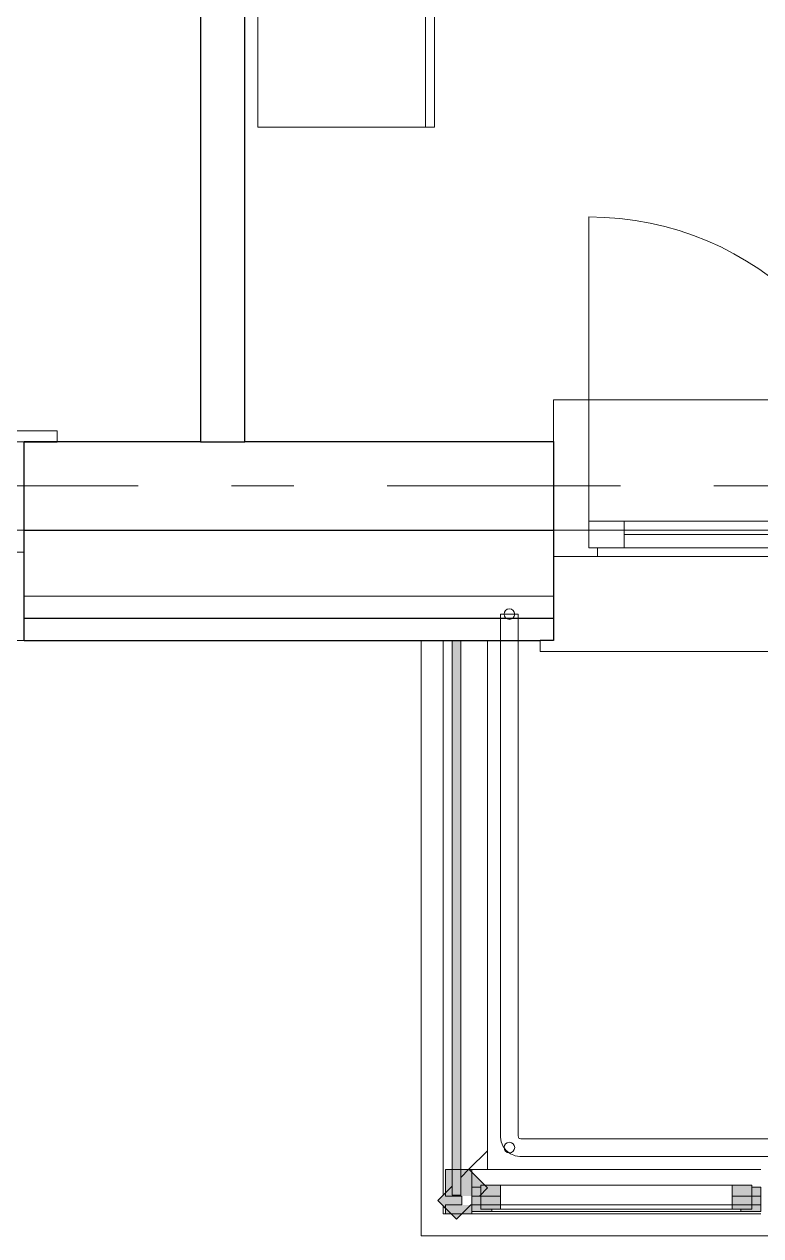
# Model space of a CAD drawing. Header units: millimetres. Extents: x 18162 to 3540582, y 72188 to 247925.
# Drawn here: x 365344 to 367014, y 76946 to 79693 of the extents above; entities that cross this region are included whole.
import ezdxf
from ezdxf.enums import TextEntityAlignment as Align

# ---------------------------------------------------------------- set-up
doc = ezdxf.new("R2010")
doc.units = ezdxf.units.MM
doc.header["$MEASUREMENT"] = 0
doc.set_wipeout_variables(frame=1)
for name, pattern in [('Dashed', [423.333333, 211.666667, -211.666667]), ('Double Dashed', [1093.611073, 529.166651, -211.666656, 141.111112, -211.666656]), ('Wipeout_Contour', [1000, 0, -1000])]:
    doc.linetypes.add(name, pattern=pattern)
for name, color, linetype in [('Archicad Windows', 7, 'Continuous'), ('Finish - Wall', 7, 'Continuous'), ('Interior - Furniture', 7, 'Continuous'), ('Interior - Stair & Railing', 7, 'Continuous'), ('Structural - Bearing', 7, 'Continuous'), ('Structural - Grid', 7, 'Continuous')]:
    doc.layers.add(name, color=color, linetype=linetype)
doc.styles.add('GENERATED_STYLE_3', font='', dxfattribs={"width": 0.8})
doc.styles.get('GENERATED_STYLE_3').set_extended_font_data('ISOCPEUR MON')

# ---------------------------------------------------------------- blocks, each defined once
blk = doc.blocks.new('Terrace Door 01 27[21]_3', base_point=(318570.5, 0))
at = {"layer": 'Archicad Windows', "color": 7, "linetype": 'Continuous', "lineweight": 13}
for p, q in [((366624, 78565.7), (366624, 79255.7)), ((366544, 78840.7), (367394, 78840.7)), ((366544, 78840.7), (366544, 78745.7)), ((368744, 78840.7), (367394, 78840.7)), ((367394, 78840.7), (367394, 78545.7)), ((368744, 78840.7), (368744, 78745.7)), ((366704, 78505.7), (366704, 78565.7)), ((367234, 78505.7), (367234, 78565.7)), ((366544, 78545.7), (366624, 78545.7)), ((366544, 78545.7), (366544, 78485.7)), ((367394, 78545.7), (367314, 78545.7)), ((367394, 78485.7), (367394, 78545.7)), ((368644, 78545.7), (367394, 78545.7)), ((368744, 78545.7), (368644, 78545.7)), ((368644, 78485.7), (368644, 78545.7)), ((368744, 78545.7), (368744, 78485.7)), ((367234, 78535.7), (366704, 78535.7)), ((368644, 78515.7), (367394, 78515.7)), ((368744, 78485.7), (366544, 78485.7)), ((366644, 78485.7), (366644, 78505.7)), ((367294, 78485.7), (367294, 78505.7)), ((367394, 78485.7), (367394, 78270.7)), ((367394, 78485.7), (367394, 78270.7)), ((366514, 78295.7), (366514, 78270.7)), ((368774, 78295.7), (368774, 78270.7)), ((366514, 78270.7), (367394, 78270.7)), ((368774, 78270.7), (367394, 78270.7))]:
    blk.add_line(p, q, dxfattribs=at)
at = {"layer": 'Archicad Windows', "color": 7, "linetype": 'Dashed', "lineweight": 13}
for p, q in [((368744, 78745.7), (367394, 78745.7)), ((368744, 78295.7), (367394, 78295.7))]:
    blk.add_line(p, q, dxfattribs=at)
at = {"layer": 'Archicad Windows', "color": 7, "linetype": 'Continuous', "lineweight": 13, "flags": 128}
for points in [[(366704, 78505.7), (366704, 78565.7), (366624, 78565.7), (366624, 78505.7)], [(367234, 78505.7), (367234, 78565.7), (366704, 78565.7), (366704, 78505.7)], [(367314, 78505.7), (367314, 78565.7), (367234, 78565.7), (367234, 78505.7)]]:
    blk.add_lwpolyline(points, close=True, dxfattribs=at)
at = {"layer": 'Archicad Windows', "color": 7, "linetype": 'Continuous', "lineweight": 13}
blk.add_arc((366624, 78565.7), 690, 0, 90, dxfattribs=at)
blk = doc.blocks.new('Window with Sidelight 27[22]_3', base_point=(318570.5, 0))
at = {"layer": 'Archicad Windows', "color": 7, "linetype": 'Continuous', "lineweight": 13}
for p, q in [((363669, 78745.7), (363669, 78770.7)), ((363669, 78770.7), (363769, 78770.7)), ((365319, 78770.7), (363769, 78770.7)), ((363769, 78770.7), (363769, 78745.7)), ((365319, 78770.7), (365419, 78770.7)), ((365319, 78745.7), (365319, 78770.7)), ((365419, 78770.7), (365419, 78745.7)), ((363769, 78745.7), (363669, 78745.7)), ((363744, 78745.7), (363669, 78745.7)), ((363744, 78745.7), (363669, 78745.7)), ((363744, 78545.7), (363744, 78745.7)), ((363744, 78745.7), (363769, 78745.7)), ((363744, 78545.7), (363744, 78745.7)), ((363744, 78545.7), (363744, 78745.7)), ((363769, 78745.7), (363769, 78545.7)), ((365319, 78545.7), (365319, 78745.7)), ((365319, 78745.7), (365344, 78745.7)), ((365419, 78745.7), (365319, 78745.7)), ((365344, 78745.7), (365344, 78545.7)), ((365344, 78545.7), (365344, 78745.7)), ((365344, 78545.7), (365344, 78745.7)), ((365344, 78745.7), (365419, 78745.7)), ((365344, 78745.7), (365419, 78745.7)), ((363769, 78545.7), (363744, 78545.7)), ((363769, 78545.7), (363744, 78545.7)), ((363744, 78495.7), (363744, 78545.7)), ((363744, 78495.7), (363744, 78545.7)), ((363819, 78545.7), (363769, 78545.7)), ((363769, 78495.7), (363769, 78545.7)), ((363819, 78495.7), (363819, 78545.7)), ((364704, 78545.7), (363819, 78545.7)), ((364754, 78545.7), (364704, 78545.7)), ((364704, 78545.7), (364704, 78495.7)), ((364804, 78545.7), (364754, 78545.7)), ((364804, 78495.7), (364804, 78545.7)), ((365269, 78545.7), (364804, 78545.7)), ((365319, 78545.7), (365269, 78545.7)), ((365269, 78545.7), (365269, 78495.7)), ((365344, 78545.7), (365319, 78545.7)), ((365344, 78545.7), (365319, 78545.7)), ((365319, 78495.7), (365319, 78545.7)), ((365344, 78495.7), (365344, 78545.7)), ((365344, 78495.7), (365344, 78545.7)), ((364704, 78520.7), (363819, 78520.7)), ((365269, 78520.7), (364804, 78520.7)), ((363744, 78495.7), (363769, 78495.7)), ((363744, 78395.7), (363744, 78495.7)), ((363769, 78495.7), (363819, 78495.7)), ((363819, 78495.7), (364704, 78495.7)), ((364704, 78495.7), (364754, 78495.7)), ((364754, 78495.7), (364804, 78495.7)), ((364804, 78495.7), (365269, 78495.7)), ((365269, 78495.7), (365319, 78495.7)), ((365319, 78495.7), (365344, 78495.7)), ((365344, 78395.7), (365344, 78495.7)), ((363744, 78345.7), (363744, 78395.7)), ((365344, 78345.7), (365344, 78395.7)), ((363744, 78295.7), (363744, 78345.7)), ((365344, 78295.7), (365344, 78345.7)), ((365344, 78295.7), (363744, 78295.7))]:
    blk.add_line(p, q, dxfattribs=at)
at = {"layer": 'Archicad Windows', "color": 7, "linetype": 'Dashed', "lineweight": 13}
blk.add_line((365344, 78745.7), (363744, 78745.7), dxfattribs=at)
blk = doc.blocks.new('TV Stand Mounted 27[96]_3', base_point=(366274, 79459.4))
at = {"layer": 'Interior - Furniture', "color": 7, "linetype": 'Continuous', "lineweight": 5}
blk.add_line((366254, 79459.4), (366254, 81459.4), dxfattribs=at)
at = {"layer": 'Interior - Furniture', "color": 7, "linetype": 'Continuous', "lineweight": 5, "flags": 128}
blk.add_lwpolyline([(366274, 79459.4), (366274, 81459.4), (365874, 81459.4), (365874, 79459.4)], close=True, dxfattribs=at)
blk = doc.blocks.new('Standard grid marker[168]_3', base_point=(336732.8, 78645.7))
at = {"layer": 'Structural - Grid', "color": 13, "linetype": 'Double Dashed', "lineweight": 13}
blk.add_line((337732.8, 78645.7), (372294.9, 78645.7), dxfattribs=at)
at = {"layer": 'Structural - Grid', "color": 13, "lineweight": 13, "style": 'GENERATED_STYLE_3'}
blk.add_attdef('AC_MarkerText_1', text='', height=250, rotation=180, dxfattribs=at).set_placement((373594.9, 78520.7), align=Align.TOP_CENTER)

msp = doc.modelspace()

# ---------------------------------------------------------------- linework, layer by layer
at = {"layer": 'Finish - Wall', "color": 7, "linetype": 'Continuous', "lineweight": 13}
msp.add_line((366394, 78355.2), (366294, 78355.2), dxfattribs=at)
at = {"layer": 'Interior - Stair & Railing', "color": 7, "linetype": 'Continuous', "lineweight": 13}
for p, q in [((366424, 77186.7), (366424, 77170.7)), ((366424, 77170.7), (366424, 77169.4)), ((366424, 77169.4), (366425.3, 77159)), ((366464, 77172), (366464, 77186.7)), ((366464.3, 77169.4), (366464, 77172)), ((366464.8, 77168.3), (366464.3, 77169.4)), ((366465.6, 77167.3), (366464.8, 77168.3)), ((366466.6, 77166.5), (366465.6, 77167.3)), ((366467.7, 77166), (366466.6, 77166.5)), ((366469.9, 77165.7), (366467.7, 77166)), ((366470.3, 77165.7), (366469.9, 77165.7)), ((366494, 77165.7), (366470.3, 77165.7)), ((366510, 77165.7), (366494, 77165.7)), ((369302.9, 77165.7), (366510, 77165.7)), ((366425.3, 77159), (366429.9, 77148.1)), ((366429.9, 77148.1), (366437, 77138.7)), ((366437, 77138.7), (366446.4, 77131.6)), ((366446.4, 77131.6), (366454.3, 77128.3)), ((366454.3, 77128.3), (366457.3, 77127)), ((366457.3, 77127), (366467.7, 77125.7)), ((366467.7, 77125.7), (366494, 77125.7)), ((366494, 77125.7), (366510, 77125.7)), ((366510, 77125.7), (369302.9, 77125.7))]:
    msp.add_line(p, q, dxfattribs=at)
at = {"layer": 'Interior - Stair & Railing', "color": 7, "linetype": 'Continuous', "lineweight": 13, "flags": 128}
msp.add_lwpolyline([(366444, 77157.7, 1), (366444, 77133.7, 1)], format="xyb", close=True, dxfattribs=at)
at = {"layer": 'Structural - Bearing', "color": 7, "linetype": 'Continuous', "lineweight": 13, "flags": 128}
for points in [[(339344, 96745.7), (339344, 78545.7), (369544, 78545.7), (369544, 96745.7), (356344, 96745.7), (356344, 92545.7), (353844, 92545.7), (353844, 96745.7)], [(369544, 76945.7), (366244, 76945.7), (366244, 78545.7), (369544, 78545.7)]]:
    msp.add_lwpolyline(points, close=True, dxfattribs=at)

# ---------------------------------------------------------------- block references
at = {"layer": 'Interior - Furniture', "color": 7, "linetype": 'Continuous', "lineweight": 5}
msp.add_blockref('TV Stand Mounted 27[96]_3', (366274, 79459.4), dxfattribs=at)

# ---------------------------------------------------------------- next in the draw order: wipeouts: each hides what was drawn before it
at = {"color": 254, "linetype": 'Wipeout_Contour', "lineweight": 0, "ltscale": 2246440.787733016}
msp.add_wipeout([(366314, 78295.2), (366294, 78295.2), (366294, 77038.1), (366299, 77043.1), (366299, 77095.7), (366314, 77095.7)], dxfattribs=at).dxf.layer = 'Finish - Wall'
at = {"color": 254, "linetype": 'Wipeout_Contour', "lineweight": 0, "ltscale": 1871980.022602082}
msp.add_wipeout([(366394, 77138.1), (366352.3, 77096.4), (366353, 77095.7), (366359, 77095.7), (366394, 77095.7)], dxfattribs=at).dxf.layer = 'Finish - Wall'
at = {"color": 254, "linetype": 'Wipeout_Contour', "lineweight": 0, "ltscale": 1122906.698342898}
msp.add_wipeout([(366294, 76995.7), (366299, 76995.7), (366299, 77000.7)], dxfattribs=at).dxf.layer = 'Finish - Wall'
at = {"color": 254, "linetype": 'Wipeout_Contour', "lineweight": 0, "ltscale": 1498740.0041389}
msp.add_wipeout([(366359, 77015.7), (366359, 76995.7), (367014, 76995.7), (367014, 77015.7)], dxfattribs=at).dxf.layer = 'Finish - Wall'

# ---------------------------------------------------------------- next in the draw order: linework, layer by layer
at = {"layer": 'Finish - Wall', "color": 7, "linetype": 'Continuous', "lineweight": 13}
for p, q in [((366294, 78355.2), (366294, 78295.2)), ((366299, 77095.7), (366299, 77035.7)), ((366314, 77058.1), (366314, 77038.1))]:
    msp.add_line(p, q, dxfattribs=at)
at = {"layer": 'Finish - Wall', "color": 7, "linetype": 'Continuous', "lineweight": 13, "flags": 128}
for points in [[(366294, 77038.1), (366294, 78295.2)], [(367014, 76995.7), (366359, 76995.7)]]:
    msp.add_lwpolyline(points, dxfattribs=at)

# ---------------------------------------------------------------- next in the draw order: wipeouts: each hides what was drawn before it
at = {"color": 254, "linetype": 'Wipeout_Contour', "lineweight": 0, "ltscale": 2247598.498736766}
msp.add_wipeout([(367014, 77095.7), (366359, 77095.7), (366359, 77089.7), (366394.7, 77054), (366376.4, 77035.7), (367014, 77035.7)], dxfattribs=at).dxf.layer = 'Finish - Wall'
at = {"color": 254, "linetype": 'Wipeout_Contour', "lineweight": 0, "ltscale": 1497212.317804699}
msp.add_wipeout([(366299, 77008.2), (366294, 77013.2), (366294, 76995.7), (366299, 77000.7)], dxfattribs=at).dxf.layer = 'Finish - Wall'

# ---------------------------------------------------------------- next in the draw order: linework, layer by layer
at = {"layer": 'Finish - Wall', "color": 7, "linetype": 'Continuous', "lineweight": 13}
for p, q in [((366314, 77058.1), (366281.5, 77025.7)), ((366299, 77015.7), (366299, 76995.7)), ((366359, 76995.7), (366299, 76995.7))]:
    msp.add_line(p, q, dxfattribs=at)
at = {"layer": 'Finish - Wall', "color": 7, "linetype": 'Continuous', "lineweight": 13, "flags": 128}
for points in [[(366294, 76995.7), (366294, 77013.2)], [(366299, 76995.7), (366294, 76995.7)]]:
    msp.add_lwpolyline(points, dxfattribs=at)

# ---------------------------------------------------------------- next in the draw order: wipeouts: each hides what was drawn before it
at = {"color": 254, "linetype": 'Wipeout_Contour', "lineweight": 0, "ltscale": 1872433.930843997}
msp.add_wipeout([(366394, 78295.2), (366334, 78295.2), (366334, 77095.7), (366351.5, 77095.7), (366394, 77138.1)], dxfattribs=at).dxf.layer = 'Finish - Wall'
at = {"color": 254, "linetype": 'Wipeout_Contour', "lineweight": 0, "ltscale": 1498770.987480407}
msp.add_wipeout([(367044, 77035.7), (366336.4, 77035.7), (366336.4, 77015.7), (367044, 77015.7)], dxfattribs=at).dxf.layer = 'Finish - Wall'

# ---------------------------------------------------------------- next in the draw order: hatches: boundary and pattern name
at = {"layer": 'Finish - Wall', "linetype": 'Continuous', "lineweight": 9}
msp.add_hatch(color=7, dxfattribs=at).paths.add_polyline_path([(366359, 77015.7), (366299, 77015.7), (366299, 76995.7), (366359, 76995.7)])

# ---------------------------------------------------------------- next in the draw order: linework, layer by layer
at = {"layer": 'Finish - Wall', "color": 7, "linetype": 'Continuous', "lineweight": 13}
for p, q in [((366394, 78355.2), (366394, 78295.2)), ((366352.3, 77096.4), (366394.7, 77054)), ((366359, 77095.7), (366359, 77035.7)), ((366334, 77078.1), (366334, 77038.1)), ((366336.4, 77035.7), (366299, 77035.7)), ((366334, 77038.1), (366314, 77038.1)), ((366336.4, 77035.7), (366336.4, 77015.7)), ((366376.4, 77035.7), (366359, 77035.7)), ((366394.7, 77054), (366376.4, 77035.7)), ((366281.5, 77025.7), (366324, 76983.2)), ((366336.4, 77015.7), (366299, 77015.7)), ((366356.4, 77015.7), (366324, 76983.2)), ((366359, 77015.7), (366356.4, 77015.7)), ((366359, 77015.7), (366359, 76995.7))]:
    msp.add_line(p, q, dxfattribs=at)
at = {"layer": 'Finish - Wall', "color": 7, "linetype": 'Continuous', "lineweight": 13, "flags": 128}
for points in [[(366394, 77138.1), (366394, 78295.2)], [(366394, 77138.1), (366352.3, 77096.4)], [(366394, 77095.7), (366394, 77138.1)], [(367014, 77095.7), (366359, 77095.7)], [(366376.4, 77035.7), (367014, 77035.7)], [(366359, 77015.7), (367014, 77015.7)]]:
    msp.add_lwpolyline(points, dxfattribs=at)

# ---------------------------------------------------------------- next in the draw order: wipeouts: each hides what was drawn before it
at = {"color": 254, "linetype": 'Wipeout_Contour', "lineweight": 0, "ltscale": 1497901.180225686}
msp.add_wipeout([(366314, 78315.2), (366314, 77095.7), (366334, 77095.7), (366334, 78315.2)], dxfattribs=at).dxf.layer = 'Finish - Wall'

# ---------------------------------------------------------------- next in the draw order: hatches: boundary and pattern name
at = {"layer": 'Finish - Wall', "linetype": 'Continuous', "lineweight": 9}
for points in [[(366334, 78315.2), (366334, 78295.2), (366394, 78295.2), (366394, 78355.2), (366294, 78355.2), (366294, 78295.2), (366314, 78295.2), (366314, 78315.2)], [(366359, 77035.7), (366359, 77095.7), (366299, 77095.7), (366299, 77035.7)]]:
    msp.add_hatch(color=7, dxfattribs=at).paths.add_polyline_path(points)
at = {"layer": 'Finish - Wall', "linetype": 'Continuous', "lineweight": 13}
msp.add_hatch(color=7, dxfattribs=at).paths.add_polyline_path([(366314, 78315.2), (366314, 77038.1), (366334, 77038.1), (366334, 78315.2)])

# ---------------------------------------------------------------- next in the draw order: linework, layer by layer
at = {"layer": 'Finish - Wall', "color": 7, "linetype": 'Continuous', "lineweight": 13}
for p, q in [((366314, 78295.2), (366294, 78295.2)), ((366314, 78315.2), (366314, 78295.2)), ((366334, 78315.2), (366314, 78315.2)), ((366334, 78315.2), (366334, 78295.2)), ((366394, 78295.2), (366334, 78295.2)), ((366359, 77095.7), (366299, 77095.7)), ((366352.3, 77096.4), (366334, 77078.1))]:
    msp.add_line(p, q, dxfattribs=at)
at = {"layer": 'Finish - Wall', "color": 7, "linetype": 'Continuous', "lineweight": 13, "flags": 128}
msp.add_lwpolyline([(366314, 78315.2), (366334, 78315.2), (366334, 77038.1), (366314, 77038.1)], close=True, dxfattribs=at)
for points in [[(366314, 78295.2), (366314, 77095.7)], [(366334, 78295.2), (366334, 77095.7)]]:
    msp.add_lwpolyline(points, dxfattribs=at)

# ---------------------------------------------------------------- next in the draw order: wipeouts: each hides what was drawn before it
at = {"color": 254, "linetype": 'Wipeout_Contour', "lineweight": 0, "ltscale": 1498762.610102788}
msp.add_wipeout([(366424, 77005.7), (366949, 77005.7), (366949, 77060.7), (366424, 77060.7)], dxfattribs=at).dxf.layer = 'Archicad Windows'

# ---------------------------------------------------------------- next in the draw order: linework, layer by layer
at = {"layer": 'Archicad Windows', "color": 7, "linetype": 'Continuous', "lineweight": 13}
msp.add_line((366424, 77060.7), (366949, 77060.7), dxfattribs=at)

# ---------------------------------------------------------------- next in the draw order: wipeouts: each hides what was drawn before it
at = {"color": 254, "linetype": 'Wipeout_Contour', "lineweight": 0, "ltscale": 1498737.942353705}
msp.add_wipeout([(366969, 77000.7), (366969, 77005.7), (366404, 77005.7), (366404, 77000.7)], dxfattribs=at).dxf.layer = 'Archicad Windows'
at = {"color": 254, "linetype": 'Wipeout_Contour', "lineweight": 0, "ltscale": 1496925.583803583}
msp.add_wipeout([(366544, 78345.7), (365344, 78345.7), (365344, 78295.7), (366544, 78295.7)], dxfattribs=at).dxf.layer = 'Structural - Bearing'

# ---------------------------------------------------------------- next in the draw order: hatches: boundary and pattern name
at = {"layer": 'Archicad Windows', "linetype": 'Continuous', "lineweight": 9}
for points in [[(366359, 77055.7), (366359, 77000.7), (366404, 77000.7), (366404, 77005.7), (366379, 77005.7), (366379, 77055.7)], [(366379, 77060.7), (366379, 77005.7), (366424, 77005.7), (366424, 77060.7)], [(366994, 77005.7), (366994, 77060.7), (366949, 77060.7), (366949, 77005.7)], [(367014, 77000.7), (367014, 77055.7), (366994, 77055.7), (366994, 77005.7), (366969, 77005.7), (366969, 77000.7)]]:
    msp.add_hatch(color=7, dxfattribs=at).paths.add_polyline_path(points)
at = {"layer": 'Finish - Wall', "linetype": 'Continuous', "lineweight": 9}
msp.add_hatch(color=7, dxfattribs=at).paths.add_polyline_path([(366314, 77058.1), (366281.5, 77025.7), (366324, 76983.2), (366356.4, 77015.7), (366336.4, 77015.7), (366336.4, 77035.7), (366376.4, 77035.7), (366394.7, 77054), (366352.3, 77096.4), (366334, 77078.1), (366334, 77038.1), (366314, 77038.1)])

# ---------------------------------------------------------------- next in the draw order: linework, layer by layer
at = {"layer": 'Archicad Windows', "color": 7, "linetype": 'Continuous', "lineweight": 13}
for p, q in [((366424, 77015.7), (366949, 77015.7)), ((366949, 77005.7), (366424, 77005.7))]:
    msp.add_line(p, q, dxfattribs=at)
at = {"layer": 'Archicad Windows', "color": 7, "linetype": 'Continuous', "lineweight": 13, "flags": 128}
for points in [[(366359, 77055.7), (366379, 77055.7), (366379, 77005.7), (366404, 77005.7), (366404, 77000.7), (366359, 77000.7)], [(366379, 77060.7), (366424, 77060.7), (366424, 77005.7), (366379, 77005.7)], [(366994, 77005.7), (366949, 77005.7), (366949, 77060.7), (366994, 77060.7)], [(367014, 77000.7), (366969, 77000.7), (366969, 77005.7), (366994, 77005.7), (366994, 77055.7), (367014, 77055.7)], [(366969, 77000.7), (366404, 77000.7), (366404, 77005.7), (366969, 77005.7)]]:
    msp.add_lwpolyline(points, close=True, dxfattribs=at)
at = {"layer": 'Structural - Bearing', "color": 7, "linetype": 'Continuous', "lineweight": 25}
msp.add_line((366544, 78295.7), (366514, 78295.7), dxfattribs=at)
at = {"layer": 'Structural - Bearing', "color": 7, "linetype": 'Continuous', "lineweight": 25, "flags": 128}
msp.add_lwpolyline([(365344, 78295.7), (366514, 78295.7)], dxfattribs=at)

# ---------------------------------------------------------------- next in the draw order: wipeouts: each hides what was drawn before it
at = {"color": 254, "linetype": 'Wipeout_Contour', "lineweight": 0, "ltscale": 1496967.453497035}
msp.add_wipeout([(365344, 78345.7), (366544, 78345.7), (366544, 78395.7), (365344, 78395.7)], dxfattribs=at).dxf.layer = 'Structural - Bearing'

# ---------------------------------------------------------------- next in the draw order: linework, layer by layer
at = {"layer": 'Interior - Stair & Railing', "color": 7, "linetype": 'Continuous', "lineweight": 13}
for p, q in [((366424, 78355.2), (366424, 77186.7)), ((366464, 78355.2), (366424, 78355.2)), ((366464, 77186.7), (366464, 78355.2))]:
    msp.add_line(p, q, dxfattribs=at)
at = {"layer": 'Interior - Stair & Railing', "color": 7, "linetype": 'Continuous', "lineweight": 13, "flags": 128}
msp.add_lwpolyline([(366456, 78355.2, 1), (366432, 78355.2, 1)], format="xyb", close=True, dxfattribs=at)
at = {"layer": 'Structural - Bearing', "color": 7, "linetype": 'Continuous', "lineweight": 25}
for p, q in [((365344, 78345.7), (366544, 78345.7)), ((365344, 78295.7), (365344, 78345.7))]:
    msp.add_line(p, q, dxfattribs=at)

# ---------------------------------------------------------------- next in the draw order: wipeouts: each hides what was drawn before it
at = {"color": 254, "linetype": 'Wipeout_Contour', "lineweight": 0, "ltscale": 1870733.222785985}
msp.add_wipeout([(365344, 78495.7), (365344, 78395.7), (366544, 78395.7), (366544, 78545.7), (365344, 78545.7)], dxfattribs=at).dxf.layer = 'Structural - Bearing'

# ---------------------------------------------------------------- next in the draw order: linework, layer by layer
at = {"layer": 'Structural - Bearing', "color": 7, "linetype": 'Continuous', "lineweight": 25}
for p, q in [((365344, 78395.7), (365344, 78495.7)), ((365344, 78345.7), (365344, 78395.7))]:
    msp.add_line(p, q, dxfattribs=at)
at = {"layer": 'Structural - Bearing', "color": 7, "linetype": 'Continuous', "lineweight": 13}
msp.add_line((365344, 78395.7), (366544, 78395.7), dxfattribs=at)

# ---------------------------------------------------------------- next in the draw order: wipeouts: each hides what was drawn before it
at = {"color": 254, "linetype": 'Wipeout_Contour', "lineweight": 0, "ltscale": 1497198.241240687}
msp.add_wipeout([(366544, 78745.7), (365344, 78745.7), (365344, 78545.7), (366544, 78545.7)], dxfattribs=at).dxf.layer = 'Structural - Bearing'

# ---------------------------------------------------------------- next in the draw order: linework, layer by layer
at = {"layer": 'Structural - Bearing', "color": 7, "linetype": 'Continuous', "lineweight": 25}
for p, q in [((365344, 78745.7), (365419, 78745.7)), ((365344, 78545.7), (365344, 78745.7)), ((366544, 78745.7), (366544, 78295.7)), ((365344, 78545.7), (366544, 78545.7)), ((365344, 78495.7), (365344, 78545.7))]:
    msp.add_line(p, q, dxfattribs=at)
at = {"layer": 'Structural - Bearing', "color": 7, "linetype": 'Continuous', "lineweight": 25, "flags": 128}
msp.add_lwpolyline([(366544, 78745.7), (365344, 78745.7)], dxfattribs=at)
at = {"layer": 'Structural - Bearing', "color": 7, "linetype": 'Continuous', "lineweight": 25}
msp.add_point((366544, 78745.7), dxfattribs=at)

# ---------------------------------------------------------------- next in the draw order: block references
at = {"layer": 'Archicad Windows', "color": 7, "linetype": 'Continuous', "lineweight": 13}
for name in ['Terrace Door 01 27[21]_3', 'Window with Sidelight 27[22]_3']:
    msp.add_blockref(name, (318570.5, 0), dxfattribs=at)

# ---------------------------------------------------------------- next in the draw order: wipeouts: each hides what was drawn before it
at = {"color": 254, "linetype": 'Wipeout_Contour', "lineweight": 0, "ltscale": 1498997.954920165}
msp.add_wipeout([(365744, 84045.7), (365744, 78745.7), (365844, 78745.7), (365844, 84045.7)], dxfattribs=at).dxf.layer = 'Structural - Bearing'

# ---------------------------------------------------------------- next in the draw order: linework, layer by layer
at = {"layer": 'Structural - Bearing', "color": 7, "linetype": 'Continuous', "lineweight": 25, "flags": 128}
for points in [[(365744, 84045.7), (365744, 78745.7)], [(365844, 78745.7), (365844, 84045.7)], [(365744, 78745.7), (365844, 78745.7)]]:
    msp.add_lwpolyline(points, dxfattribs=at)

# ---------------------------------------------------------------- next in the draw order: block references
at = {"layer": 'Structural - Grid', "color": 13, "linetype": 'Continuous', "lineweight": 13}
msp.add_blockref('Standard grid marker[168]_3', (336732.8, 78645.7), dxfattribs=at)

doc.saveas('drawing.dxf')
